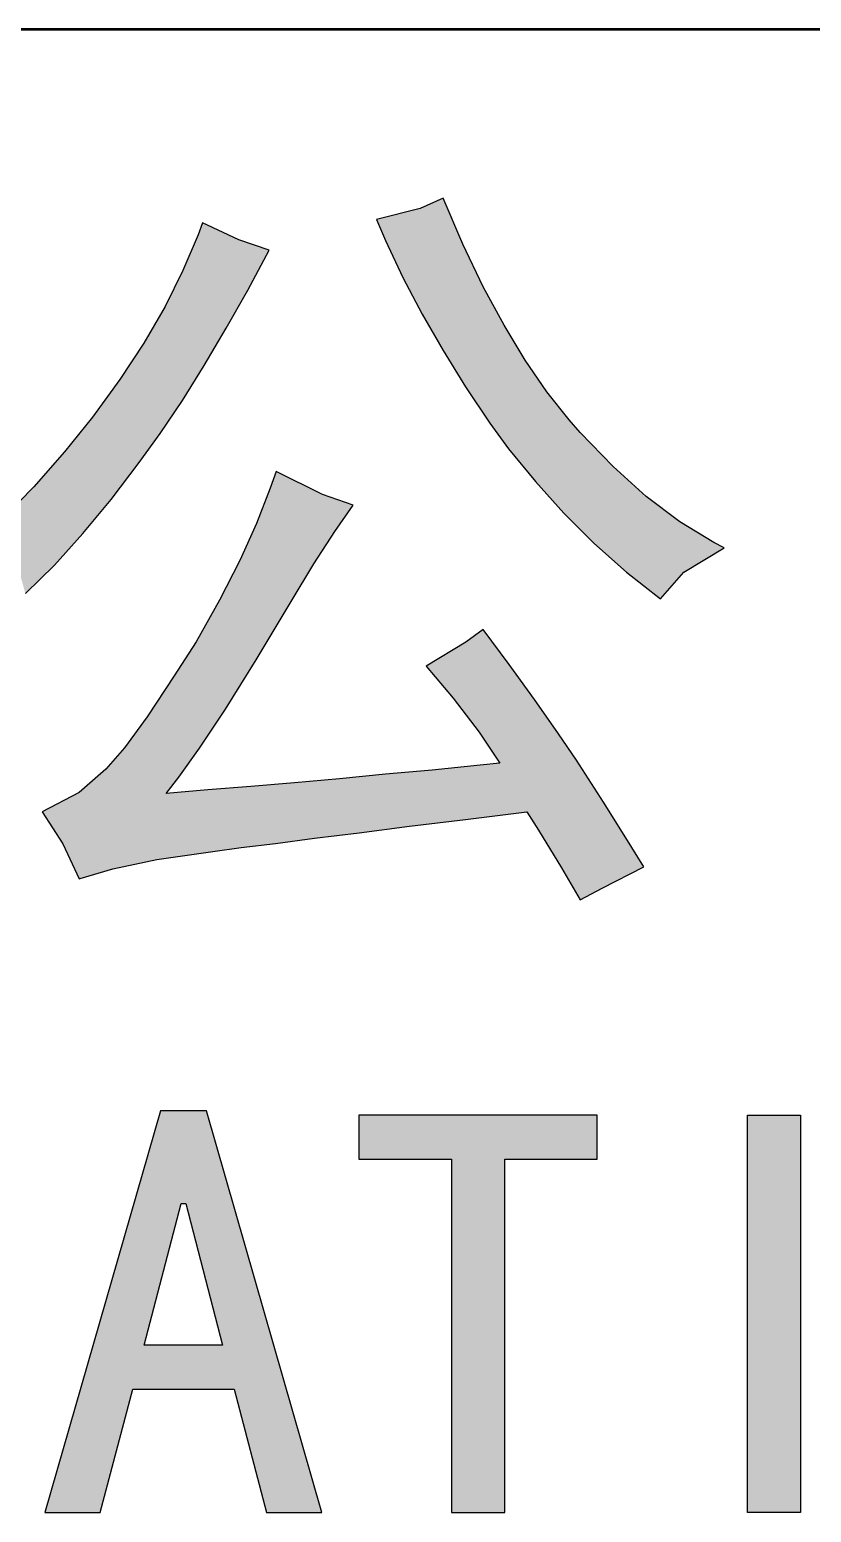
# Model space of a CAD drawing. Extents: x 0 to 420, y 0 to 297.
# Drawn here: x 394.32 to 399.99, y 36.25 to 47 of the extents above; entities that cross this region are included whole.
import ezdxf

# ---------------------------------------------------------------- set-up
doc = ezdxf.new("R2010")
doc.units = 0

msp = doc.modelspace()

# ---------------------------------------------------------------- linework, layer by layer
at = {"color": 7, "lineweight": 50}
msp.add_line((415, 47), (235, 47), dxfattribs=at)
at = {"color": 154, "lineweight": 25, "ltscale": 0.008174}
msp.add_line((397.153, 45.703), (396.836, 45.622), dxfattribs=at)
at = {"color": 154, "lineweight": 25, "ltscale": 0.004535}
msp.add_line((397.319, 45.777), (397.153, 45.703), dxfattribs=at)
at = {"color": 154, "lineweight": 25, "ltscale": 0.009033}
msp.add_line((397.462, 45.445), (397.319, 45.777), dxfattribs=at)
at = {"color": 154, "lineweight": 25, "ltscale": 0.00236}
msp.add_line((395.576, 45.6), (395.543, 45.512), dxfattribs=at)
at = {"color": 154, "lineweight": 25, "ltscale": 0.007249}
msp.add_line((395.838, 45.475), (395.576, 45.6), dxfattribs=at)
at = {"color": 154, "lineweight": 25, "ltscale": 0.004123}
msp.add_line((396.836, 45.622), (396.902, 45.471), dxfattribs=at)
at = {"color": 154, "lineweight": 25, "ltscale": 0.007013}
msp.add_line((395.543, 45.512), (395.433, 45.254), dxfattribs=at)
at = {"color": 154, "lineweight": 25, "ltscale": 0.005824}
for p, q in [((396.059, 45.401), (395.838, 45.475)), ((396.534, 43.361), (396.667, 43.552)), ((398.287, 41.703), (398.155, 41.894))]:
    msp.add_line(p, q, dxfattribs=at)
at = {"color": 154, "lineweight": 25, "ltscale": 0.008239}
msp.add_line((395.904, 45.11), (396.059, 45.401), dxfattribs=at)
at = {"color": 154, "lineweight": 25, "ltscale": 0.007416}
msp.add_line((396.902, 45.471), (397.028, 45.202), dxfattribs=at)
at = {"color": 154, "lineweight": 25, "ltscale": 0.008568}
msp.add_line((397.61, 45.136), (397.462, 45.445), dxfattribs=at)
at = {"color": 154, "lineweight": 25, "ltscale": 0.00729}
msp.add_line((395.433, 45.254), (395.304, 44.992), dxfattribs=at)
at = {"color": 154, "lineweight": 25, "ltscale": 0.007497}
msp.add_line((397.028, 45.202), (397.168, 44.937), dxfattribs=at)
at = {"color": 154, "lineweight": 25, "ltscale": 0.007962}
msp.add_line((395.746, 44.834), (395.904, 45.11), dxfattribs=at)
at = {"color": 154, "lineweight": 25, "ltscale": 0.007952}
msp.add_line((397.761, 44.856), (397.61, 45.136), dxfattribs=at)
at = {"color": 154, "lineweight": 25, "ltscale": 0.007676}
msp.add_line((395.304, 44.992), (395.149, 44.727), dxfattribs=at)
at = {"color": 154, "lineweight": 25, "ltscale": 0.00763}
msp.add_line((397.168, 44.937), (397.319, 44.672), dxfattribs=at)
at = {"color": 154, "lineweight": 25, "ltscale": 0.007439}
msp.add_line((397.915, 44.602), (397.761, 44.856), dxfattribs=at)
at = {"color": 154, "lineweight": 25, "ltscale": 0.007802}
msp.add_line((395.587, 44.565), (395.746, 44.834), dxfattribs=at)
at = {"color": 154, "lineweight": 25, "ltscale": 0.007918}
msp.add_line((395.149, 44.727), (394.976, 44.462), dxfattribs=at)
at = {"color": 154, "lineweight": 25, "ltscale": 0.007692}
msp.add_line((397.319, 44.672), (397.481, 44.41), dxfattribs=at)
at = {"color": 154, "lineweight": 25, "ltscale": 0.007487}
msp.add_line((395.429, 44.311), (395.587, 44.565), dxfattribs=at)
at = {"color": 154, "lineweight": 25, "ltscale": 0.006896}
msp.add_line((398.07, 44.374), (397.915, 44.602), dxfattribs=at)
at = {"color": 154, "lineweight": 25, "ltscale": 0.008436}
msp.add_line((394.976, 44.462), (394.777, 44.189), dxfattribs=at)
at = {"color": 154, "lineweight": 25, "ltscale": 0.007969}
msp.add_line((397.481, 44.41), (397.658, 44.145), dxfattribs=at)
at = {"color": 154, "lineweight": 25, "ltscale": 0.007228}
msp.add_line((395.267, 44.071), (395.429, 44.311), dxfattribs=at)
at = {"color": 154, "lineweight": 25, "ltscale": 0.006486}
msp.add_line((398.232, 44.171), (398.07, 44.374), dxfattribs=at)
at = {"color": 154, "lineweight": 25, "ltscale": 0.008054}
msp.add_line((394.777, 44.189), (394.574, 43.939), dxfattribs=at)
at = {"color": 154, "lineweight": 25, "ltscale": 0.005728}
msp.add_line((397.658, 44.145), (397.794, 43.961), dxfattribs=at)
at = {"color": 154, "lineweight": 25, "ltscale": 0.003067}
msp.add_line((398.313, 44.079), (398.232, 44.171), dxfattribs=at)
at = {"color": 154, "lineweight": 25, "ltscale": 0.006466}
for p, q in [((395.116, 43.862), (395.267, 44.071)), ((395.403, 41.578), (395.554, 41.788))]:
    msp.add_line(p, q, dxfattribs=at)
at = {"color": 154, "lineweight": 25, "ltscale": 0.008597}
msp.add_line((398.553, 43.832), (398.313, 44.079), dxfattribs=at)
at = {"color": 154, "lineweight": 25, "ltscale": 0.008421}
for p, q in [((394.574, 43.939), (394.353, 43.685)), ((396.902, 41.6), (396.567, 41.567))]:
    msp.add_line(p, q, dxfattribs=at)
at = {"color": 154, "lineweight": 25, "ltscale": 0.007723}
msp.add_line((397.794, 43.961), (397.989, 43.722), dxfattribs=at)
at = {"color": 154, "lineweight": 25, "ltscale": 0.008417}
msp.add_line((394.913, 43.593), (395.116, 43.862), dxfattribs=at)
at = {"color": 154, "lineweight": 25, "ltscale": 0.003234}
msp.add_line((396.11, 43.795), (396.066, 43.674), dxfattribs=at)
at = {"color": 154, "lineweight": 25, "ltscale": 0.009349}
msp.add_line((396.446, 43.629), (396.11, 43.795), dxfattribs=at)
at = {"color": 154, "lineweight": 25, "ltscale": 0.008084}
msp.add_line((398.792, 43.615), (398.553, 43.832), dxfattribs=at)
at = {"color": 154, "lineweight": 25, "ltscale": 0.007749}
msp.add_line((394.353, 43.685), (394.136, 43.464), dxfattribs=at)
at = {"color": 154, "lineweight": 25, "ltscale": 0.006823}
msp.add_line((396.066, 43.674), (395.967, 43.419), dxfattribs=at)
at = {"color": 154, "lineweight": 25, "ltscale": 0.007694}
for p, q in [((397.989, 43.722), (398.195, 43.493)), ((394.501, 43.117), (394.707, 43.346))]:
    msp.add_line(p, q, dxfattribs=at)
at = {"color": 154, "lineweight": 25, "ltscale": 0.008041}
msp.add_line((394.707, 43.346), (394.913, 43.593), dxfattribs=at)
at = {"color": 154, "lineweight": 25, "ltscale": 0.005854}
msp.add_line((396.667, 43.552), (396.446, 43.629), dxfattribs=at)
at = {"color": 154, "lineweight": 25, "ltscale": 0.007625}
msp.add_line((399.035, 43.431), (398.792, 43.615), dxfattribs=at)
at = {"color": 154, "lineweight": 25, "ltscale": 0.007684}
msp.add_line((398.195, 43.493), (398.413, 43.276), dxfattribs=at)
at = {"color": 154, "lineweight": 25, "ltscale": 0.007378}
msp.add_line((395.967, 43.419), (395.845, 43.151), dxfattribs=at)
at = {"color": 154, "lineweight": 25, "ltscale": 0.006999}
msp.add_line((396.383, 43.125), (396.534, 43.361), dxfattribs=at)
at = {"color": 154, "lineweight": 25, "ltscale": 0.007233}
msp.add_line((399.282, 43.28), (399.035, 43.431), dxfattribs=at)
at = {"color": 154, "lineweight": 25, "ltscale": 0.007892}
msp.add_line((398.413, 43.276), (398.648, 43.066), dxfattribs=at)
at = {"color": 154, "lineweight": 25, "ltscale": 0.008512}
msp.add_line((399.065, 43.066), (399.356, 43.243), dxfattribs=at)
at = {"color": 154, "lineweight": 25, "ltscale": 0.002059}
msp.add_line((399.356, 43.243), (399.282, 43.28), dxfattribs=at)
at = {"color": 154, "lineweight": 25, "ltscale": 0.008072}
msp.add_line((395.845, 43.151), (395.698, 42.863), dxfattribs=at)
at = {"color": 154, "lineweight": 25, "ltscale": 0.007975}
msp.add_line((396.217, 42.852), (396.383, 43.125), dxfattribs=at)
at = {"color": 154, "lineweight": 25, "ltscale": 0.007358}
msp.add_line((394.291, 42.911), (394.501, 43.117), dxfattribs=at)
at = {"color": 154, "lineweight": 25, "ltscale": 0.007867}
msp.add_line((398.648, 43.066), (398.895, 42.871), dxfattribs=at)
at = {"color": 154, "lineweight": 25, "ltscale": 0.006463}
msp.add_line((398.895, 42.871), (399.065, 43.066), dxfattribs=at)
at = {"color": 154, "lineweight": 25, "ltscale": 0.008658}
msp.add_line((395.698, 42.863), (395.528, 42.561), dxfattribs=at)
at = {"color": 154, "lineweight": 25, "ltscale": 0.009129}
msp.add_line((396.029, 42.539), (396.217, 42.852), dxfattribs=at)
at = {"color": 154, "lineweight": 25, "ltscale": 0.003886}
msp.add_line((397.61, 42.65), (397.484, 42.558), dxfattribs=at)
at = {"color": 154, "lineweight": 25, "ltscale": 0.007902}
msp.add_line((397.798, 42.395), (397.61, 42.65), dxfattribs=at)
at = {"color": 154, "lineweight": 25, "ltscale": 0.007331}
msp.add_line((395.528, 42.561), (395.37, 42.314), dxfattribs=at)
at = {"color": 154, "lineweight": 25, "ltscale": 0.003222}
msp.add_line((395.963, 42.429), (396.029, 42.539), dxfattribs=at)
at = {"color": 154, "lineweight": 25, "ltscale": 0.008386}
msp.add_line((397.484, 42.558), (397.197, 42.384), dxfattribs=at)
at = {"color": 154, "lineweight": 25, "ltscale": 0.010503}
msp.add_line((395.742, 42.071), (395.963, 42.429), dxfattribs=at)
at = {"color": 154, "lineweight": 25, "ltscale": 0.007581}
msp.add_line((397.197, 42.384), (397.392, 42.152), dxfattribs=at)
at = {"color": 154, "lineweight": 25, "ltscale": 0.007847}
msp.add_line((397.982, 42.141), (397.798, 42.395), dxfattribs=at)
at = {"color": 154, "lineweight": 25, "ltscale": 0.008914}
msp.add_line((395.37, 42.314), (395.175, 42.016), dxfattribs=at)
at = {"color": 154, "lineweight": 25, "ltscale": 0.007754}
msp.add_line((397.392, 42.152), (397.58, 41.906), dxfattribs=at)
at = {"color": 154, "lineweight": 25, "ltscale": 0.008505}
msp.add_line((395.554, 41.788), (395.742, 42.071), dxfattribs=at)
at = {"color": 154, "lineweight": 25, "ltscale": 0.007537}
msp.add_line((398.155, 41.894), (397.982, 42.141), dxfattribs=at)
at = {"color": 154, "lineweight": 25, "ltscale": 0.00698}
msp.add_line((395.175, 42.016), (395.009, 41.791), dxfattribs=at)
at = {"color": 154, "lineweight": 25, "ltscale": 0.006768}
msp.add_line((397.58, 41.906), (397.731, 41.681), dxfattribs=at)
at = {"color": 154, "lineweight": 25, "ltscale": 0.005155}
msp.add_line((395.009, 41.791), (394.873, 41.637), dxfattribs=at)
at = {"color": 154, "lineweight": 25, "ltscale": 0.006394}
msp.add_line((394.873, 41.637), (394.681, 41.467), dxfattribs=at)
at = {"color": 154, "lineweight": 25, "ltscale": 0.008504}
msp.add_line((397.241, 41.629), (396.902, 41.6), dxfattribs=at)
at = {"color": 154, "lineweight": 25, "ltscale": 0.008705}
msp.add_line((397.588, 41.666), (397.241, 41.629), dxfattribs=at)
at = {"color": 154, "lineweight": 25, "ltscale": 0.003611}
msp.add_line((397.731, 41.681), (397.588, 41.666), dxfattribs=at)
at = {"color": 154, "lineweight": 25, "ltscale": 0.009069}
msp.add_line((398.483, 41.397), (398.287, 41.703), dxfattribs=at)
at = {"color": 154, "lineweight": 25, "ltscale": 0.00374}
msp.add_line((395.311, 41.46), (395.403, 41.578), dxfattribs=at)
at = {"color": 154, "lineweight": 25, "ltscale": 0.007854}
msp.add_line((395.926, 41.511), (395.613, 41.486), dxfattribs=at)
at = {"color": 154, "lineweight": 25, "ltscale": 0.007946}
msp.add_line((396.243, 41.537), (395.926, 41.511), dxfattribs=at)
at = {"color": 154, "lineweight": 25, "ltscale": 0.008137}
msp.add_line((396.567, 41.567), (396.243, 41.537), dxfattribs=at)
at = {"color": 154, "lineweight": 25, "ltscale": 0.007579}
for p, q in [((394.681, 41.467), (394.412, 41.327)), ((395.613, 41.486), (395.311, 41.46))]:
    msp.add_line(p, q, dxfattribs=at)
at = {"color": 154, "lineweight": 25, "ltscale": 0.006922}
msp.add_line((394.412, 41.327), (394.563, 41.095), dxfattribs=at)
at = {"color": 154, "lineweight": 25, "ltscale": 0.011228}
msp.add_line((397.481, 41.272), (397.926, 41.327), dxfattribs=at)
at = {"color": 154, "lineweight": 25, "ltscale": 0.003934}
msp.add_line((397.926, 41.327), (398.011, 41.195), dxfattribs=at)
at = {"color": 154, "lineweight": 25, "ltscale": 0.007614}
msp.add_line((398.645, 41.139), (398.483, 41.397), dxfattribs=at)
at = {"color": 154, "lineweight": 25, "ltscale": 0.009195}
msp.add_line((396.711, 41.176), (397.076, 41.224), dxfattribs=at)
at = {"color": 154, "lineweight": 25, "ltscale": 0.0102}
msp.add_line((397.076, 41.224), (397.481, 41.272), dxfattribs=at)
at = {"color": 154, "lineweight": 25, "ltscale": 0.007976}
msp.add_line((398.011, 41.195), (398.177, 40.922), dxfattribs=at)
at = {"color": 154, "lineweight": 25, "ltscale": 0.007004}
msp.add_line((394.563, 41.095), (394.681, 40.841), dxfattribs=at)
at = {"color": 154, "lineweight": 25, "ltscale": 0.006214}
msp.add_line((395.856, 41.069), (396.103, 41.099), dxfattribs=at)
at = {"color": 154, "lineweight": 25, "ltscale": 0.00715}
msp.add_line((396.103, 41.099), (396.387, 41.136), dxfattribs=at)
at = {"color": 154, "lineweight": 25, "ltscale": 0.008167}
msp.add_line((396.387, 41.136), (396.711, 41.176), dxfattribs=at)
at = {"color": 154, "lineweight": 25, "ltscale": 0.006159}
msp.add_line((398.774, 40.929), (398.645, 41.139), dxfattribs=at)
at = {"color": 154, "lineweight": 25, "ltscale": 0.008182}
msp.add_line((394.924, 40.915), (395.245, 40.981), dxfattribs=at)
at = {"color": 154, "lineweight": 25, "ltscale": 0.010236}
msp.add_line((395.245, 40.981), (395.65, 41.04), dxfattribs=at)
at = {"color": 154, "lineweight": 25, "ltscale": 0.00521}
msp.add_line((395.65, 41.04), (395.856, 41.069), dxfattribs=at)
at = {"color": 154, "lineweight": 25, "ltscale": 0.006148}
msp.add_line((394.689, 40.845), (394.924, 40.915), dxfattribs=at)
at = {"color": 154, "lineweight": 25, "ltscale": 0.006728}
msp.add_line((398.177, 40.922), (398.313, 40.69), dxfattribs=at)
at = {"color": 154, "lineweight": 25, "ltscale": 0.008484}
msp.add_line((398.472, 40.775), (398.774, 40.929), dxfattribs=at)
at = {"color": 154, "lineweight": 25, "ltscale": 0.000205656}
msp.add_line((394.681, 40.841), (394.689, 40.845), dxfattribs=at)
at = {"color": 154, "lineweight": 25, "ltscale": 0.004491}
msp.add_line((398.313, 40.69), (398.472, 40.775), dxfattribs=at)
at = {"color": 154, "lineweight": 25, "ltscale": 0.07578}
for p, q in [((395.27, 39.16), (394.432, 36.247)), ((396.441, 36.247), (395.604, 39.16))]:
    msp.add_line(p, q, dxfattribs=at)
at = {"color": 154, "lineweight": 25, "ltscale": 0.008359}
msp.add_line((395.604, 39.16), (395.27, 39.16), dxfattribs=at)
at = {"color": 154, "lineweight": 25, "ltscale": 0.043176}
msp.add_line((398.436, 39.128), (396.709, 39.128), dxfattribs=at)
at = {"color": 154, "lineweight": 25, "ltscale": 0.007995}
for p, q in [((396.709, 39.128), (396.709, 38.809)), ((398.436, 38.809), (398.436, 39.128))]:
    msp.add_line(p, q, dxfattribs=at)
at = {"color": 154, "lineweight": 25, "ltscale": 0.072032}
for p, q in [((399.526, 36.247), (399.526, 39.128)), ((399.91, 39.128), (399.91, 36.247))]:
    msp.add_line(p, q, dxfattribs=at)
at = {"color": 154, "lineweight": 25, "ltscale": 0.009595}
for p, q in [((399.526, 39.128), (399.91, 39.128)), ((399.91, 36.247), (399.526, 36.247))]:
    msp.add_line(p, q, dxfattribs=at)
at = {"color": 154, "lineweight": 25, "ltscale": 0.016791}
msp.add_line((396.709, 38.809), (397.381, 38.809), dxfattribs=at)
at = {"color": 154, "lineweight": 25, "ltscale": 0.064036}
for p, q in [((397.381, 38.809), (397.381, 36.247)), ((397.767, 36.247), (397.767, 38.809))]:
    msp.add_line(p, q, dxfattribs=at)
at = {"color": 154, "lineweight": 25, "ltscale": 0.016718}
msp.add_line((397.767, 38.809), (398.436, 38.809), dxfattribs=at)
at = {"color": 154, "lineweight": 25, "ltscale": 0.026534}
msp.add_line((395.151, 37.46), (395.421, 38.486), dxfattribs=at)
at = {"color": 154, "lineweight": 25, "ltscale": 0.000799561}
msp.add_line((395.421, 38.486), (395.453, 38.486), dxfattribs=at)
at = {"color": 154, "lineweight": 25, "ltscale": 0.026515}
msp.add_line((395.453, 38.486), (395.72, 37.46), dxfattribs=at)
at = {"color": 154, "lineweight": 25, "ltscale": 0.014246}
msp.add_line((395.72, 37.46), (395.151, 37.46), dxfattribs=at)
at = {"color": 154, "lineweight": 25, "ltscale": 0.023078}
for p, q in [((394.834, 36.247), (395.069, 37.14)), ((395.805, 37.14), (396.04, 36.247))]:
    msp.add_line(p, q, dxfattribs=at)
at = {"color": 154, "lineweight": 25, "ltscale": 0.01839}
msp.add_line((395.069, 37.14), (395.805, 37.14), dxfattribs=at)
at = {"color": 154, "lineweight": 25, "ltscale": 0.01003}
for p, q in [((394.432, 36.247), (394.834, 36.247)), ((396.04, 36.247), (396.441, 36.247))]:
    msp.add_line(p, q, dxfattribs=at)
at = {"color": 154, "lineweight": 25, "ltscale": 0.009667}
msp.add_line((397.381, 36.247), (397.767, 36.247), dxfattribs=at)
at = {"color": 154, "lineweight": 5}
for points in [[(396.902, 45.471), (397.153, 45.703), (396.836, 45.622)], [(396.902, 45.471), (397.028, 45.202), (397.153, 45.703), (397.168, 44.937)], [(397.153, 45.703), (397.168, 44.937), (397.319, 45.777), (397.319, 44.672)], [(397.481, 44.41), (397.462, 45.445), (397.319, 45.777)], [(397.319, 45.777), (397.319, 44.672), (397.481, 44.41)], [(395.433, 45.254), (395.587, 44.565), (395.543, 45.512), (395.576, 45.6)], [(395.838, 45.475), (395.576, 45.6), (395.746, 44.834), (395.587, 44.565)], [(395.838, 45.475), (395.746, 44.834), (396.059, 45.401), (395.904, 45.11)], [(397.658, 44.145), (397.61, 45.136), (397.481, 44.41), (397.462, 45.445)], [(395.304, 44.992), (395.429, 44.311), (395.433, 45.254), (395.587, 44.565)], [(397.794, 43.961), (397.761, 44.856), (397.658, 44.145), (397.61, 45.136)], [(395.149, 44.727), (395.267, 44.071), (395.304, 44.992), (395.429, 44.311)], [(397.989, 43.722), (397.915, 44.602), (397.794, 43.961), (397.761, 44.856)], [(394.976, 44.462), (395.116, 43.862), (395.149, 44.727), (395.267, 44.071)], [(398.195, 43.493), (398.07, 44.374), (397.989, 43.722), (397.915, 44.602)], [(394.777, 44.189), (394.913, 43.593), (394.976, 44.462), (395.116, 43.862)], [(398.413, 43.276), (398.232, 44.171), (398.195, 43.493), (398.07, 44.374)], [(394.574, 43.939), (394.707, 43.346), (394.777, 44.189), (394.913, 43.593)], [(398.413, 43.276), (398.313, 44.079), (398.232, 44.171)], [(398.648, 43.066), (398.553, 43.832), (398.413, 43.276), (398.313, 44.079)], [(394.353, 43.685), (394.501, 43.117), (394.574, 43.939), (394.707, 43.346)], [(396.066, 43.674), (396.217, 42.852), (396.11, 43.795)], [(396.446, 43.629), (396.11, 43.795), (396.383, 43.125), (396.217, 42.852)], [(398.895, 42.871), (398.792, 43.615), (398.648, 43.066), (398.553, 43.832)], [(394.136, 43.464), (394.291, 42.911), (394.353, 43.685), (394.501, 43.117)], [(395.967, 43.419), (396.029, 42.539), (396.066, 43.674), (396.217, 42.852)], [(396.446, 43.629), (396.383, 43.125), (396.667, 43.552), (396.534, 43.361)], [(399.065, 43.066), (399.035, 43.431), (398.895, 42.871), (398.792, 43.615)], [(395.845, 43.151), (395.963, 42.429), (395.967, 43.419), (396.029, 42.539)], [(399.356, 43.243), (399.282, 43.28), (399.065, 43.066), (399.035, 43.431)], [(395.698, 42.863), (395.742, 42.071), (395.845, 43.151), (395.963, 42.429)], [(395.528, 42.561), (395.554, 41.788), (395.698, 42.863), (395.742, 42.071)], [(397.484, 42.558), (397.58, 41.906), (397.61, 42.65), (397.731, 41.681)], [(397.61, 42.65), (397.731, 41.681), (397.798, 42.395), (397.926, 41.327)], [(395.37, 42.314), (395.403, 41.578), (395.528, 42.561), (395.554, 41.788)], [(397.197, 42.384), (397.392, 42.152), (397.484, 42.558), (397.58, 41.906)], [(397.798, 42.395), (397.926, 41.327), (397.982, 42.141), (398.011, 41.195)], [(395.009, 41.791), (395.245, 40.981), (395.175, 42.016), (395.37, 42.314)], [(395.245, 40.981), (395.311, 41.46), (395.37, 42.314), (395.403, 41.578)], [(397.982, 42.141), (398.011, 41.195), (398.155, 41.894), (398.177, 40.922)], [(398.155, 41.894), (398.177, 40.922), (398.287, 41.703), (398.313, 40.69)], [(394.873, 41.637), (394.924, 40.915), (395.009, 41.791), (395.245, 40.981)], [(394.681, 41.467), (394.689, 40.845), (394.873, 41.637), (394.924, 40.915)], [(396.902, 41.6), (397.076, 41.224), (397.241, 41.629), (397.481, 41.272)], [(397.241, 41.629), (397.481, 41.272), (397.588, 41.666), (397.926, 41.327)], [(397.588, 41.666), (397.926, 41.327), (397.731, 41.681)], [(398.287, 41.703), (398.313, 40.69), (398.483, 41.397), (398.472, 40.775)], [(395.65, 41.04), (395.926, 41.511), (395.311, 41.46), (395.613, 41.486)], [(395.65, 41.04), (395.856, 41.069), (395.926, 41.511), (396.103, 41.099)], [(395.926, 41.511), (396.103, 41.099), (396.243, 41.537), (396.387, 41.136)], [(396.243, 41.537), (396.387, 41.136), (396.567, 41.567), (396.711, 41.176)], [(396.567, 41.567), (396.711, 41.176), (396.902, 41.6), (397.076, 41.224)], [(394.563, 41.095), (394.681, 41.467), (394.412, 41.327)], [(394.563, 41.095), (394.681, 40.841), (394.681, 41.467), (394.689, 40.845)], [(395.65, 41.04), (395.311, 41.46), (395.245, 40.981)], [(398.483, 41.397), (398.472, 40.775), (398.774, 40.929)], [(398.483, 41.397), (398.774, 40.929), (398.645, 41.139)], [(395.27, 39.16), (394.432, 36.247), (395.069, 37.14), (394.834, 36.247)], [(395.27, 39.16), (395.069, 37.14), (395.421, 38.486), (395.151, 37.46)], [(395.27, 39.16), (395.421, 38.486), (395.604, 39.16)], [(395.421, 38.486), (395.453, 38.486), (395.604, 39.16), (395.72, 37.46)], [(395.604, 39.16), (395.72, 37.46), (396.441, 36.247), (395.805, 37.14)], [(396.709, 39.128), (396.709, 38.809), (398.436, 39.128), (397.381, 38.809)], [(397.381, 38.809), (397.767, 38.809), (398.436, 39.128), (398.436, 38.809)], [(399.526, 39.128), (399.526, 36.247), (399.91, 39.128), (399.91, 36.247)], [(397.381, 36.247), (397.767, 36.247), (397.381, 38.809), (397.767, 38.809)], [(395.151, 37.46), (395.069, 37.14), (395.72, 37.46), (395.805, 37.14)], [(396.441, 36.247), (395.805, 37.14), (396.04, 36.247)]]:
    msp.add_solid(points, dxfattribs=at)

doc.saveas('drawing.dxf')
